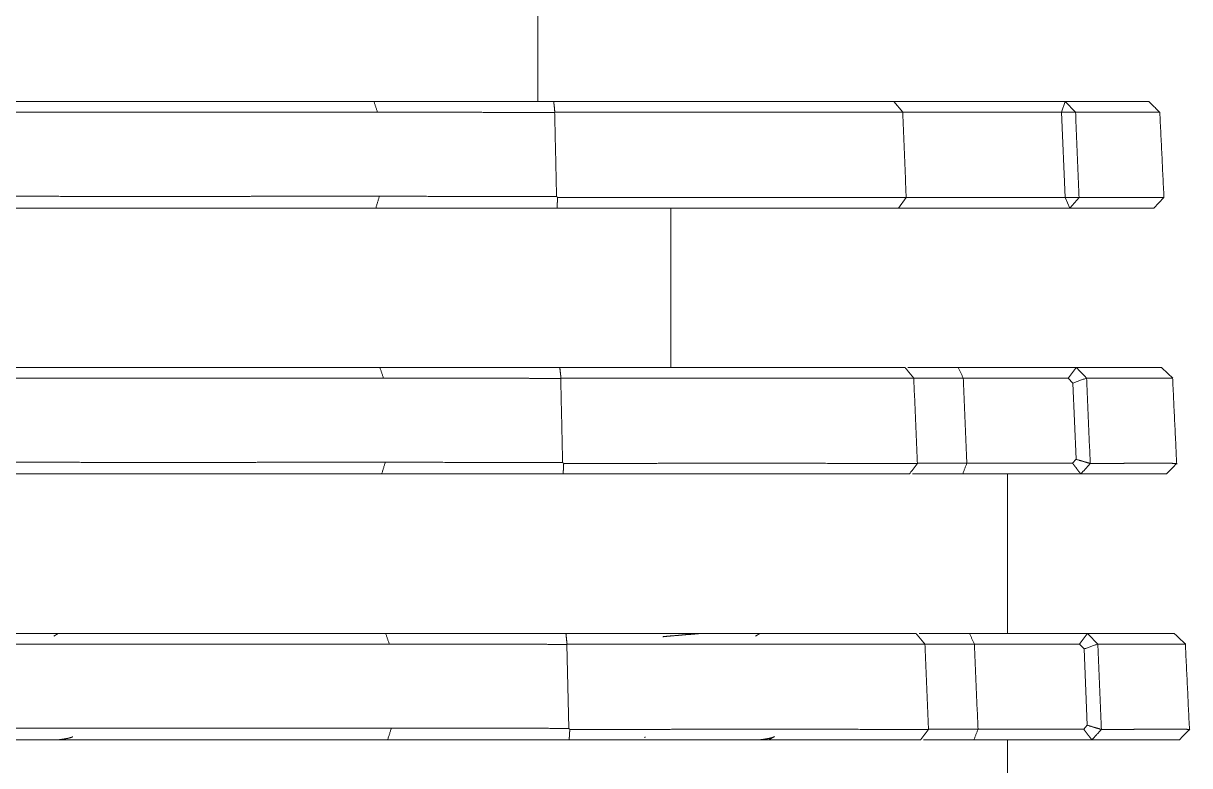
# Paper-space layout 'A3_1' of a CAD drawing. Header units: millimetres. Extents: x 0 to 420, y 0 to 297.
# Drawn here: x 193.21 to 204.18, y 136.53 to 143.5 of the extents above; entities that cross this region are included whole.
import ezdxf

# ---------------------------------------------------------------- set-up
doc = ezdxf.new("R2010")
doc.units = ezdxf.units.MM
doc.layers.add('170', color=7, linetype='Continuous', true_color=0xffffff)

psp = doc.layouts.new('A3_1')

# ---------------------------------------------------------------- linework, layer by layer
at = {"layer": '170', "color": 155, "linetype": 'Continuous', "lineweight": 13}
for p, q in [((198.051, 142.768), (198.051, 144.268)), ((201.48, 142.668), (201.398, 142.768)), ((201.398, 142.768), (203.008, 142.768)), ((202.974, 142.668), (203.008, 142.768)), ((203.105, 142.668), (203.008, 142.768)), ((202.974, 142.668), (201.48, 142.668)), ((203.007, 141.868), (202.974, 142.668)), ((202.974, 142.668), (203.105, 142.668)), ((201.439, 141.768), (201.513, 141.868)), ((201.513, 141.868), (203.007, 141.868)), ((203.05, 141.768), (203.007, 141.868)), ((203.007, 141.868), (203.138, 141.868)), ((203.138, 141.868), (203.05, 141.768)), ((203.841, 141.768), (203.936, 141.868)), ((199.301, 140.268), (199.301, 141.768)), ((203.05, 141.768), (201.439, 141.768)), ((201.529, 140.268), (202.003, 140.268)), ((202.049, 140.168), (201.584, 140.168)), ((203.08, 140.123), (203.037, 140.168)), ((203.11, 139.406), (203.08, 140.123)), ((201.618, 139.368), (202.083, 139.368)), ((203.077, 139.368), (203.11, 139.406)), ((202.045, 139.268), (201.571, 139.268)), ((202.466, 137.768), (202.466, 139.268)), ((193.5, 137.743), (193.542, 137.768)), ((200.095, 137.743), (200.137, 137.768)), ((201.634, 137.768), (202.108, 137.768)), ((198.322, 137.668), (198.34, 136.876)), ((202.154, 137.668), (201.689, 137.668)), ((203.185, 137.623), (203.142, 137.668)), ((203.215, 136.906), (203.185, 137.623)), ((201.722, 136.868), (202.188, 136.868)), ((203.182, 136.868), (203.215, 136.906)), ((200.222, 136.768), (200.275, 136.799)), ((202.15, 136.768), (201.675, 136.768)), ((202.466, 135.268), (202.466, 136.768))]:
    psp.add_line(p, q, dxfattribs=at)
for points, knots in [([(189.422, 142.768), (191.164, 142.768), (194.758, 142.768), (196.509, 142.768)], [0, 0, 0.245818, 0.752974, 1, 1]), ([(198.199, 142.768), (198.202, 142.743), (198.205, 142.718), (198.207, 142.693), (198.21, 142.668)], [0, 0, 0.250255, 0.500318, 0.750293, 1, 1]), ([(196.543, 142.668), (196.108, 142.668), (195.667, 142.668), (195.222, 142.668), (194.998, 142.669), (194.774, 142.669), (194.322, 142.669), (193.868, 142.668), (193.412, 142.668), (192.956, 142.668), (192.5, 142.668), (192.045, 142.668), (191.591, 142.669), (191.141, 142.669), (190.696, 142.668), (189.818, 142.668), (189.386, 142.668)], [0, 0, 0.060823, 0.122337, 0.184503, 0.215819, 0.247236, 0.310341, 0.37381, 0.437499, 0.501248, 0.564931, 0.628532, 0.691895, 0.75478, 0.817033, 0.939645, 1, 1]), ([(198.208, 142.666), (198.107, 142.666), (197.953, 142.667), (197.849, 142.667), (197.588, 142.667), (197.378, 142.668), (197.167, 142.668), (197.061, 142.668), (196.955, 142.668), (196.747, 142.668), (196.543, 142.668)], [0, 0, 0.06058, 0.152939, 0.215344, 0.372193, 0.49843, 0.625349, 0.689045, 0.752405, 0.877363, 1, 1]), ([(189.368, 141.878), (189.803, 141.878), (190.242, 141.878), (190.687, 141.877), (190.911, 141.877), (191.363, 141.877), (191.589, 141.877), (192.044, 141.877), (192.501, 141.878), (192.959, 141.878), (193.188, 141.878), (193.418, 141.878), (193.875, 141.877), (194.331, 141.877), (194.558, 141.877), (194.898, 141.877), (195.123, 141.877), (195.46, 141.878), (196.124, 141.878), (196.56, 141.878)], [0, 0, 0.060408, 0.121552, 0.183388, 0.214559, 0.277298, 0.308825, 0.372084, 0.435584, 0.499289, 0.531155, 0.563019, 0.626603, 0.689974, 0.721579, 0.768815, 0.80017, 0.84693, 0.939287, 1, 1]), ([(196.56, 141.878), (196.662, 141.878), (196.817, 141.878), (196.921, 141.878), (197.184, 141.877), (197.394, 141.877), (197.605, 141.877), (197.711, 141.877), (197.816, 141.877), (198.023, 141.877), (198.226, 141.876)], [0, 0, 0.061059, 0.154007, 0.21678, 0.374238, 0.500602, 0.627326, 0.690818, 0.753963, 0.878291, 1, 1]), ([(198.236, 141.868), (198.235, 141.843), (198.233, 141.818), (198.232, 141.793), (198.23, 141.768)], [0, 0, 0.249698, 0.499649, 0.749753, 1, 1]), ([(196.527, 141.768), (194.767, 141.768), (191.155, 141.768), (189.404, 141.768)], [0, 0, 0.246978, 0.754156, 1, 1]), ([(189.364, 140.268), (192.959, 140.268), (196.565, 140.268)], [0, 0, 0.499244, 1, 1]), ([(198.257, 140.268), (198.259, 140.243), (198.262, 140.218), (198.265, 140.193), (198.267, 140.168)], [0, 0, 0.250249, 0.500307, 0.750196, 1, 1]), ([(198.257, 140.268), (200.543, 140.268), (201.502, 140.268)], [0, 0, 0.704375, 1, 1]), ([(196.599, 140.168), (196.157, 140.168), (195.709, 140.168), (195.257, 140.168), (195.144, 140.169), (194.916, 140.169), (194.572, 140.169), (194.342, 140.169), (193.881, 140.168), (193.418, 140.168), (192.954, 140.168), (192.491, 140.168), (192.028, 140.168), (191.798, 140.169), (191.568, 140.169), (191.111, 140.169), (190.658, 140.168), (189.767, 140.168), (189.329, 140.168)], [0, 0, 0.060812, 0.122324, 0.184498, 0.200144, 0.231514, 0.27875, 0.310359, 0.373849, 0.437559, 0.501319, 0.565023, 0.62865, 0.660375, 0.692027, 0.754878, 0.8171, 0.939663, 1, 1]), ([(198.265, 140.166), (198.062, 140.166), (197.958, 140.167), (197.854, 140.167), (197.645, 140.167), (197.329, 140.168), (197.17, 140.168), (197.064, 140.168), (196.803, 140.168), (196.599, 140.168)], [0, 0, 0.121997, 0.184161, 0.24671, 0.372304, 0.561923, 0.657315, 0.720906, 0.877433, 1, 1]), ([(201.584, 140.168), (201.411, 140.169), (201.233, 140.169), (200.861, 140.168), (200.668, 140.168), (200.47, 140.168), (200.061, 140.168), (199.85, 140.168), (199.635, 140.168), (199.193, 140.168), (198.736, 140.169), (198.265, 140.168)], [0, 0, 0.052241, 0.106001, 0.217924, 0.276094, 0.335708, 0.458905, 0.522468, 0.587338, 0.720512, 0.858064, 1, 1]), ([(204.017, 140.168), (204.009, 140.169), (204.002, 140.169), (203.985, 140.168), (203.973, 140.168), (203.911, 140.168), (203.823, 140.168), (203.708, 140.168), (203.402, 140.169), (203.209, 140.168)], [0, 0, 0.010846, 0.018647, 0.040567, 0.054635, 0.13152, 0.24086, 0.38235, 0.761677, 1, 1]), ([(189.31, 139.378), (189.752, 139.378), (190.198, 139.378), (190.65, 139.377), (190.764, 139.377), (190.992, 139.377), (191.566, 139.377), (192.028, 139.377), (192.492, 139.378), (192.958, 139.378), (193.423, 139.378), (193.887, 139.377), (194.351, 139.377), (194.812, 139.377), (195.27, 139.377), (195.724, 139.378), (196.616, 139.378)], [0, 0, 0.060383, 0.121508, 0.183335, 0.198902, 0.230137, 0.308674, 0.37196, 0.43553, 0.499226, 0.562886, 0.626501, 0.689943, 0.753056, 0.815698, 0.877841, 1, 1]), ([(196.616, 139.378), (196.718, 139.378), (196.873, 139.378), (196.977, 139.378), (197.24, 139.377), (197.556, 139.377), (197.714, 139.377), (197.82, 139.377), (198.08, 139.377), (198.283, 139.376)], [0, 0, 0.061045, 0.153952, 0.216696, 0.374121, 0.563805, 0.658969, 0.722383, 0.878245, 1, 1]), ([(198.283, 139.376), (198.288, 139.372), (198.293, 139.367)], [0, 0, 0.500582, 1, 1]), ([(198.293, 139.367), (198.292, 139.343), (198.291, 139.318), (198.289, 139.293), (198.287, 139.268)], [0, 0, 0.249781, 0.4997, 0.749772, 1, 1]), ([(198.293, 139.367), (198.766, 139.367), (199.224, 139.368), (199.447, 139.368), (199.667, 139.368), (200.094, 139.368), (200.301, 139.368), (200.504, 139.368), (200.702, 139.368), (201.266, 139.367), (201.618, 139.367)], [0, 0, 0.142128, 0.279909, 0.347149, 0.413233, 0.541601, 0.603885, 0.664857, 0.724375, 0.894147, 1, 1]), ([(203.154, 139.268), (203.145, 139.28), (203.125, 139.305), (203.116, 139.318), (203.096, 139.343), (203.077, 139.368)], [0, 0, 0.125042, 0.374993, 0.5, 0.75005, 1, 1]), ([(203.243, 139.367), (203.343, 139.367), (203.437, 139.367), (203.524, 139.367), (203.565, 139.368), (203.746, 139.368), (203.861, 139.368), (203.949, 139.368), (204.011, 139.368), (204.056, 139.367)], [0, 0, 0.123185, 0.238465, 0.345864, 0.396577, 0.619079, 0.76016, 0.868805, 0.945067, 1, 1]), ([(196.582, 139.268), (192.958, 139.268), (189.346, 139.268)], [0, 0, 0.500824, 1, 1]), ([(201.544, 139.268), (200.582, 139.268), (198.287, 139.268)], [0, 0, 0.295545, 1, 1]), ([(189.307, 137.768), (190.499, 137.768), (192.959, 137.768), (195.422, 137.768), (196.62, 137.768)], [0, 0, 0.163014, 0.49931, 0.836166, 1, 1]), ([(198.314, 137.768), (198.317, 137.743), (198.319, 137.718), (198.322, 137.693), (198.325, 137.668)], [0, 0, 0.250281, 0.50037, 0.750268, 1, 1]), ([(198.314, 137.768), (200.634, 137.768), (201.607, 137.768)], [0, 0, 0.704627, 1, 1]), ([(199.225, 137.738), (199.286, 137.744), (199.349, 137.749), (199.382, 137.752), (199.415, 137.755), (199.448, 137.758), (199.483, 137.76), (199.579, 137.768)], [0, 0, 0.172248, 0.351168, 0.443119, 0.536689, 0.631939, 0.728226, 1, 1]), ([(196.654, 137.668), (196.206, 137.668), (195.752, 137.668), (195.294, 137.668), (195.063, 137.669), (194.947, 137.669), (194.598, 137.669), (194.131, 137.669), (193.662, 137.668), (193.192, 137.668), (192.721, 137.668), (192.252, 137.668), (191.783, 137.669), (191.317, 137.669), (191.085, 137.669), (190.624, 137.668), (190.167, 137.668), (189.271, 137.668)], [0, 0, 0.060734, 0.122176, 0.184287, 0.215575, 0.231256, 0.278448, 0.341712, 0.405282, 0.468984, 0.532665, 0.596305, 0.659732, 0.722834, 0.75426, 0.816737, 0.878591, 1, 1]), ([(198.322, 137.666), (198.221, 137.666), (198.067, 137.667), (198.015, 137.667), (197.911, 137.667), (197.701, 137.667), (197.385, 137.668), (197.226, 137.668), (197.12, 137.668), (196.859, 137.668), (196.654, 137.668)], [0, 0, 0.060638, 0.153051, 0.184231, 0.24679, 0.372404, 0.562039, 0.657426, 0.721013, 0.877485, 1, 1]), ([(201.689, 137.668), (201.513, 137.669), (201.333, 137.669), (200.956, 137.668), (200.76, 137.668), (200.56, 137.668), (200.145, 137.668), (199.713, 137.668), (199.264, 137.668), (198.801, 137.669), (198.323, 137.668)], [0, 0, 0.052179, 0.105887, 0.21773, 0.275865, 0.335462, 0.45864, 0.58708, 0.720328, 0.857972, 1, 1]), ([(204.138, 137.668), (204.129, 137.669), (204.122, 137.669), (204.114, 137.668), (204.093, 137.668), (204.029, 137.668), (203.939, 137.668), (203.823, 137.668), (203.51, 137.669), (203.314, 137.668)], [0, 0, 0.010866, 0.018671, 0.028583, 0.054681, 0.131569, 0.240926, 0.382402, 0.761689, 1, 1]), ([(189.253, 136.878), (189.701, 136.878), (190.154, 136.878), (190.613, 136.877), (190.844, 136.877), (191.076, 136.877), (191.543, 136.877), (192.012, 136.877), (192.484, 136.878), (192.957, 136.878), (193.193, 136.878), (193.547, 136.878), (193.783, 136.878), (194.137, 136.877), (194.607, 136.877), (195.073, 136.877), (195.536, 136.878), (196.222, 136.878), (196.672, 136.878)], [0, 0, 0.060365, 0.121479, 0.183304, 0.214474, 0.245761, 0.308647, 0.371951, 0.435531, 0.499234, 0.531073, 0.57882, 0.610642, 0.658302, 0.721606, 0.784478, 0.846885, 0.939312, 1, 1]), ([(196.672, 136.878), (196.774, 136.878), (196.877, 136.878), (196.981, 136.878), (197.086, 136.878), (197.507, 136.877), (197.718, 136.877), (197.824, 136.877), (197.929, 136.877), (198.137, 136.877), (198.34, 136.876)], [0, 0, 0.061008, 0.122748, 0.185206, 0.248048, 0.500384, 0.627122, 0.690646, 0.753811, 0.878206, 1, 1]), ([(198.34, 136.876), (198.345, 136.872), (198.351, 136.867)], [0, 0, 0.500243, 1, 1]), ([(198.351, 136.867), (198.349, 136.843), (198.348, 136.818), (198.346, 136.793), (198.345, 136.768)], [0, 0, 0.249786, 0.499712, 0.749778, 1, 1]), ([(198.351, 136.867), (198.592, 136.867), (199.064, 136.867), (199.522, 136.868), (199.963, 136.868), (200.178, 136.868), (200.388, 136.868), (200.593, 136.868), (200.794, 136.868), (201.366, 136.867), (201.722, 136.867)], [0, 0, 0.071634, 0.211707, 0.34736, 0.478298, 0.541858, 0.604149, 0.66511, 0.724599, 0.894257, 1, 1]), ([(203.259, 136.768), (203.24, 136.793), (203.22, 136.818), (203.201, 136.843), (203.182, 136.868)], [0, 0, 0.24995, 0.5, 0.75005, 1, 1]), ([(203.347, 136.867), (203.281, 136.886), (203.215, 136.906)], [0, 0, 0.500082, 1, 1]), ([(203.347, 136.867), (203.45, 136.867), (203.545, 136.867), (203.634, 136.867), (203.676, 136.868), (203.86, 136.868), (203.977, 136.868), (204.067, 136.868), (204.131, 136.868), (204.176, 136.867)], [0, 0, 0.123166, 0.238451, 0.345853, 0.396562, 0.61905, 0.7601, 0.86875, 0.945001, 1, 1]), ([(196.638, 136.768), (195.434, 136.768), (192.957, 136.768), (190.486, 136.768), (189.288, 136.768)], [0, 0, 0.163877, 0.500896, 0.837048, 1, 1]), ([(193.539, 136.768), (193.588, 136.775), (193.605, 136.778), (193.62, 136.781), (193.628, 136.782), (193.634, 136.784), (193.641, 136.785), (193.646, 136.787), (193.666, 136.792), (193.679, 136.798), (193.679, 136.798)], [0, 0, 0.349246, 0.466638, 0.574489, 0.624706, 0.672394, 0.717121, 0.759192, 0.899627, 0.997045, 1, 1]), ([(201.648, 136.768), (199.562, 136.768), (198.345, 136.768)], [0, 0, 0.631575, 1, 1]), ([(199.057, 136.787), (199.056, 136.788), (199.055, 136.791), (199.056, 136.794), (199.058, 136.796)], [0, 0, 0.15721, 0.427874, 0.705992, 1, 1]), ([(200.136, 136.769), (200.183, 136.775), (200.2, 136.778), (200.215, 136.781), (200.222, 136.782), (200.229, 136.784), (200.235, 136.785), (200.241, 136.787), (200.26, 136.792), (200.273, 136.798), (200.274, 136.798)], [0, 0, 0.335698, 0.455533, 0.565627, 0.61689, 0.665569, 0.711227, 0.754174, 0.897531, 0.99711, 1, 1])]:
    psp.add_open_spline(points, degree=1, knots=knots, dxfattribs=at)
for points in [[(196.543, 142.668), (196.509, 142.768)], [(196.509, 142.768), (198.199, 142.768)], [(198.199, 142.768), (201.398, 142.768)], [(203.008, 142.768), (203.793, 142.768)], [(203.898, 142.667), (203.793, 142.768)], [(198.208, 142.668), (198.226, 141.876)], [(201.48, 142.668), (198.208, 142.668)], [(201.513, 141.868), (201.48, 142.668)], [(203.105, 142.668), (203.138, 141.868)], [(203.897, 142.668), (203.105, 142.668)], [(203.936, 141.868), (203.897, 142.668)], [(196.56, 141.878), (196.527, 141.768)], [(198.226, 141.876), (198.236, 141.868)], [(198.236, 141.868), (201.513, 141.868)], [(203.138, 141.868), (203.936, 141.868)], [(198.23, 141.768), (196.527, 141.768)], [(201.439, 141.768), (198.23, 141.768)], [(203.841, 141.768), (203.05, 141.768)], [(196.599, 140.168), (196.565, 140.268)], [(196.565, 140.268), (198.256, 140.268)], [(201.584, 140.168), (201.502, 140.268)], [(202.003, 140.268), (202.049, 140.168)], [(202.003, 140.268), (203.113, 140.268)], [(203.112, 140.268), (203.037, 140.168)], [(203.113, 140.268), (203.209, 140.168)], [(203.113, 140.268), (203.913, 140.268)], [(204.019, 140.167), (203.913, 140.268)], [(198.283, 139.376), (198.265, 140.168)], [(201.618, 139.367), (201.584, 140.168)], [(202.049, 140.168), (202.083, 139.368)], [(203.037, 140.168), (202.049, 140.168)], [(203.209, 140.169), (203.08, 140.123)], [(203.209, 140.168), (203.243, 139.367)], [(204.056, 139.361), (204.017, 140.175)], [(196.616, 139.378), (196.582, 139.268)], [(201.544, 139.268), (201.618, 139.367)], [(202.083, 139.368), (202.045, 139.268)], [(202.083, 139.368), (203.077, 139.368)], [(203.243, 139.367), (203.176, 139.386), (203.11, 139.406)], [(203.243, 139.367), (203.155, 139.268)], [(203.961, 139.268), (204.058, 139.369)], [(198.287, 139.268), (196.582, 139.268)], [(203.155, 139.268), (202.045, 139.268)], [(203.961, 139.268), (203.155, 139.268)], [(196.654, 137.668), (196.62, 137.768)], [(196.62, 137.768), (198.313, 137.768)], [(201.689, 137.668), (201.606, 137.768)], [(202.154, 137.668), (202.108, 137.768)], [(202.108, 137.768), (203.218, 137.768)], [(203.217, 137.768), (203.142, 137.668)], [(203.218, 137.768), (203.314, 137.668)], [(203.218, 137.768), (204.033, 137.768)], [(204.139, 137.667), (204.033, 137.768)], [(201.722, 136.867), (201.689, 137.668)], [(202.188, 136.868), (202.154, 137.668)], [(203.142, 137.668), (202.154, 137.668)], [(203.314, 137.669), (203.185, 137.623)], [(203.314, 137.668), (203.348, 136.867)], [(204.176, 136.861), (204.137, 137.675)], [(196.672, 136.878), (196.638, 136.768)], [(201.648, 136.768), (201.722, 136.867)], [(202.15, 136.768), (202.188, 136.868)], [(202.188, 136.868), (203.182, 136.868)], [(203.347, 136.867), (203.26, 136.768)], [(204.081, 136.768), (204.178, 136.869)], [(198.344, 136.768), (196.638, 136.768)], [(203.259, 136.768), (202.15, 136.768)], [(204.081, 136.768), (203.26, 136.768)]]:
    psp.add_open_spline(points, degree=1, dxfattribs=at)

doc.saveas('drawing.dxf')
